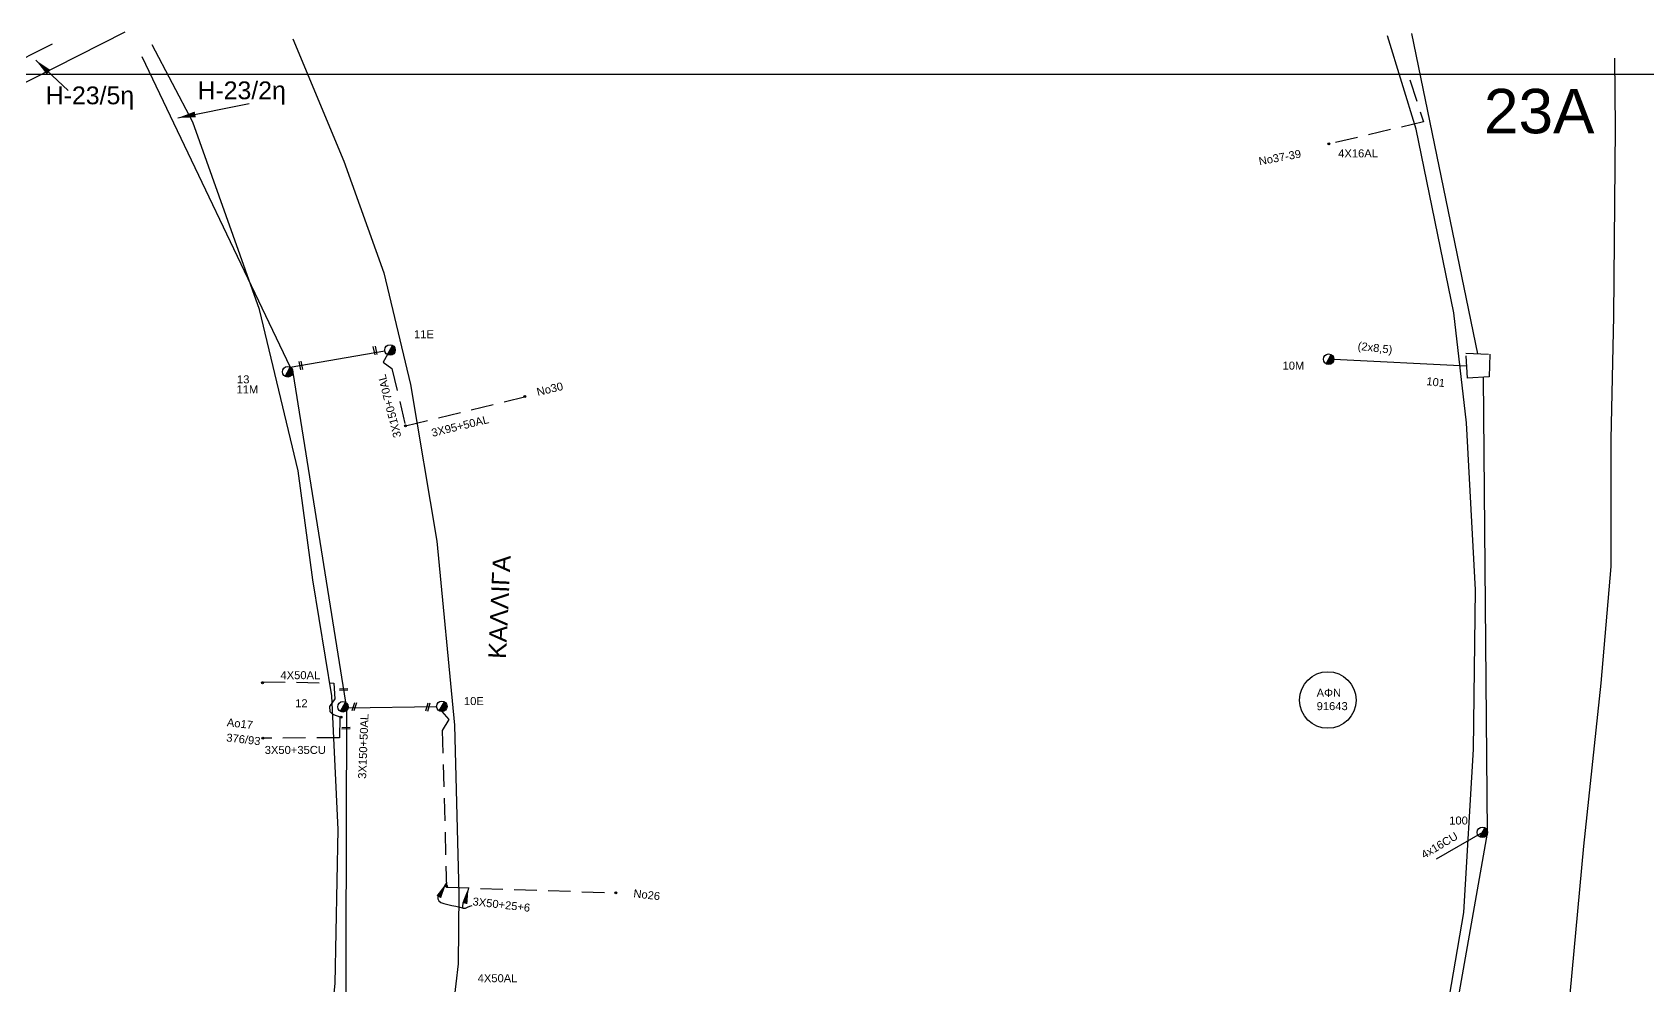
# Model space of a CAD drawing. Header units: millimetres. Extents: x 951 to 2109, y 727 to 2273.
# Drawn here: x 1665.7 to 1847.5, y 1132.7 to 1240 of the extents above; entities that cross this region are included whole.
import ezdxf

# ---------------------------------------------------------------- set-up
doc = ezdxf.new("R2010")
doc.units = ezdxf.units.MM
doc.linetypes.add('DASHED', pattern=[19.05, 12.7, -6.35])
for name, color, linetype in [('Άγνωστα', 7, 'Continuous'), ('Γυμνά εναέρια ΧΤ (3Φ)   3x50+35CU', 7, 'Continuous'), ('Επιγραφές - Σχήματα', 7, 'Continuous'), ('Καλώδια ΧΤ   3x150+50AL', 7, 'DASHED'), ('Καλώδια ΧΤ   3x150+70AL', 7, 'DASHED'), ('Μηχανική τομή', 7, 'Continuous'), ('Στύλος ΦΜ', 7, 'Continuous'), ('Στύλος ΦΜ @ 1', 7, 'Continuous'), ('Συνδέσεις', 7, 'Continuous'), ('Συνεστραμμένα ΧΤ   3x70+54.6+25 AL', 7, 'SYN_LINE'), ('Υπόβαθρο ΔΕΗ', 7, 'Continuous'), ('Υπόγεια καλώδια Παροχών ΧΤ   4x16AL', 7, 'DASHED'), ('Υπόγεια καλώδια Παροχών ΧΤ   4x50AL', 7, 'DASHED')]:
    doc.layers.add(name, color=color, linetype=linetype)
doc.styles.get("Standard").update_dxf_attribs({"font": 'arial.ttf'})
doc.linetypes.add('SYN_LINE', pattern='A,0.5,-0.0001,["/\\/\\/\\/",Standard,S=0.1,R=0,X=0,Y=-0.05],-0.25', length=0.7501)
doc.dimstyles.new('ISO-25', dxfattribs={"dimtxt": 2.5, "dimasz": 2.5, "dimexe": 1.25, "dimexo": 0.625, "dimtad": 1, "dimtxsty": 'Standard', "dimcen": 2.5, "dimadec": 0, "dimazin": 0, "dimtfac": 1, "dimtmove": 0, "dimatfit": 3, "dimfxl": 1, "dimarcsym": 0})

# ---------------------------------------------------------------- blocks, each defined once
blk = doc.blocks.new('ΥΠΑΡΧΩΝ ΤΣΙΜΕΝΤΕΝΙΟΣ ΣΤΥΛΟΣ')
at = {"layer": 'Στύλος ΦΜ'}
blk.add_hatch(color=7, dxfattribs=at).paths.add_polyline_path([(-1.29, -2.28, 0.574793), (2.62, 0, 0.268822), (1.3, 2.27)])
at = {"layer": 'Στύλος ΦΜ', "color": 7}
blk.add_line((-1.29, -2.28), (1.3, 2.27), dxfattribs=at)
blk.add_circle((0, 0), 2.62, dxfattribs=at)
at = {"layer": 'Στύλος ΦΜ', "flags": 4}
for tag, p in [('ΑΡΙΘΜΟΣ', (-4.68, 8.05)), ('ΤΥΠΟΣ', (-4.91, 3.03))]:
    blk.add_attdef(tag, p, '', height=4, dxfattribs=at)
blk = doc.blocks.new('ΜΗΧΑΝΙΚΗ ΤΟΜΗ')
at = {"layer": 'Μηχανική τομή', "ltscale": 40}
for p, q in [((-1.89, 0.78), (1.89, 0.78)), ((1.89, 0), (-1.89, 0))]:
    blk.add_line(p, q, dxfattribs=at)
blk = doc.blocks.new('_ΣΥΝΔΕΣΗ')
at = {"layer": 'Συνδέσεις', "linetype": 'SYN_LINE', "ltscale": 40}
blk.add_hatch(color=256, dxfattribs=at).paths.add_polyline_path([(0.5, -0.01, 1), (-0.5, -0.01, 1)])
at = {"layer": 'Συνδέσεις'}
blk.add_circle((0, -0.01), 0.5, dxfattribs=at)

msp = doc.modelspace()

# ---------------------------------------------------------------- linework, layer by layer
at = {"layer": 'Άγνωστα', "color": 85}
msp.add_lwpolyline([(1812.149, 1203.203), (1827.1, 1202.447)], dxfattribs=at)
at = {"layer": 'Άγνωστα', "color": 27, "linetype": 'DASHED', "ltscale": 0.2}
for points in [[(1707.72, 1195.697), (1721.243, 1199.005)], [(1711.804, 1163.557), (1712.607, 1162.661), (1711.854, 1161.426), (1712.328, 1143.802)], [(1712.328, 1143.802), (1731.27, 1143.182)]]:
    msp.add_lwpolyline(points, dxfattribs=at)
at = {"layer": 'Γυμνά εναέρια ΧΤ (3Φ)   3x50+35CU', "color": 27, "linetype": 'DASHED', "ltscale": 0.2}
msp.add_lwpolyline([(1700.345, 1162.919), (1700.286, 1160.605), (1691.562, 1160.57)], dxfattribs=at)
at = {"layer": 'Επιγραφές - Σχήματα'}
msp.add_lwpolyline([(951.117, 1235.249), (1948.962, 1235.249), (1948.962, 730.759), (951.117, 730.759)], close=True, dxfattribs=at)
at = {"layer": 'Επιγραφές - Σχήματα', "linetype": 'DASHED', "ltscale": 0.2}
msp.add_lwpolyline([(1827.002, 1203.851), (1829.704, 1203.742), (1829.617, 1201.195), (1827.198, 1201.042), (1827.002, 1203.851)], dxfattribs=at)
at = {"layer": 'Επιγραφές - Σχήματα', "ltscale": 0.2}
msp.add_circle((1811.471, 1164.859), 3.18, dxfattribs=at)
at = {"layer": 'Καλώδια ΧΤ   3x150+70AL', "color": 27, "ltscale": 0.2}
msp.add_lwpolyline([(1705.686, 1203.714), (1705.194, 1202.871), (1706.19, 1202.155), (1707.72, 1195.697)], dxfattribs=at)
at = {"layer": 'Συνεστραμμένα ΧΤ   3x70+54.6+25 AL', "color": 85, "ltscale": 10}
msp.add_line((1828.854, 1149.976), (1823.657, 1146.977), dxfattribs=at)
at = {"layer": 'Συνεστραμμένα ΧΤ   3x70+54.6+25 AL', "color": 85, "ltscale": 20}
for points in [[(1828.353, 1203.797), (1820.909, 1239.802)], [(1829.443, 1149.976), (1828.978, 1201.154)], [(1820.876, 1101.468), (1829.434, 1149.873)]]:
    msp.add_lwpolyline(points, dxfattribs=at)
at = {"layer": 'Συνεστραμμένα ΧΤ   3x70+54.6+25 AL', "color": 5, "ltscale": 20}
msp.add_lwpolyline([(1640.418, 1224.771), (1668.008, 1238.673)], dxfattribs=at)
at = {"layer": 'Συνεστραμμένα ΧΤ   3x70+54.6+25 AL', "color": 27, "ltscale": 20}
for points in [[(1678.06, 1237.221), (1694.757, 1202.28)], [(1694.757, 1202.28), (1705.396, 1204.125)], [(1695.05, 1201.708), (1700.974, 1164.612)], [(1701.084, 1163.671), (1700.974, 1123.456)], [(1701.255, 1163.968), (1711.215, 1164.136)]]:
    msp.add_lwpolyline(points, dxfattribs=at)
at = {"layer": 'Υπόβαθρο ΔΕΗ'}
for points in [[(1676.142, 1239.952), (1652.533, 1227.994)], [(1822.554, 1116.452), (1826.774, 1140.956), (1827.87, 1159.33), (1828.07, 1177.256), (1827.079, 1196.026), (1825.635, 1208.406), (1821.419, 1229.048), (1818.176, 1239.547)], [(1695.029, 1239.228), (1700.776, 1225.478), (1705.266, 1212.911), (1708.277, 1200.342), (1711.228, 1182.723), (1713.223, 1162.032), (1713.733, 1143.096), (1713.644, 1135.197), (1712.319, 1123.928)], [(1774.274, 934.317), (1787.109, 970.61), (1810.749, 1038.412), (1829.86, 1092.93), (1835.729, 1114.65), (1838.509, 1129.328), (1840.262, 1148.437), (1842.198, 1166.764), (1843.345, 1179.86), (1843.349, 1194.153), (1843.651, 1208.033), (1843.832, 1229.217), (1843.772, 1237.063)]]:
    msp.add_lwpolyline(points, dxfattribs=at)
msp.add_lwpolyline([(1648.419, 1096.327), (1671.271, 1090.251), (1675.138, 1089.2), (1685.15, 1089.554), (1690.353, 1090.622, 0.2256217), (1695.075, 1095.73), (1697.869, 1114.196), (1699.809, 1132.971), (1700.151, 1150.309), (1699.413, 1165.331), (1697.311, 1178.384), (1695.66, 1190.628), (1691.284, 1208.769), (1683.782, 1229.864), (1679.238, 1238.547)], format="xyb", dxfattribs=at)
at = {"layer": 'Υπόγεια καλώδια Παροχών ΧΤ   4x16AL', "color": 85, "ltscale": 0.2}
msp.add_lwpolyline([(1820.681, 1234.624), (1822.223, 1229.877), (1811.689, 1227.404)], dxfattribs=at)
at = {"layer": 'Υπόγεια καλώδια Παροχών ΧΤ   4x50AL', "color": 27, "ltscale": 0.2}
msp.add_lwpolyline([(1691.642, 1166.92), (1699.66, 1166.773), (1699.775, 1164.998), (1699.15, 1164.127), (1699.2, 1163.585), (1699.514, 1163.265), (1700.458, 1162.922)], dxfattribs=at)

# ---------------------------------------------------------------- block references
at = {"layer": 'Μηχανική τομή'}
for p, xscale, yscale, zscale, rotation in [((1696.03, 1202.491), 0.250000000000169, 0.250000000000169, 0.250000000000169, 102.0250673611316), ((1704.385, 1204.198), 0.250000000000169, 0.250000000000169, 0.250000000000169, 102.0250673611316), ((1700.758, 1166.137), 0.2500000000000845, 0.2500000000000845, 0.2500000000000845, 183.0026097095134), ((1701.877, 1164.14), 0.2500000000000814, 0.2500000000000814, 0.2500000000000814, 252.5144801128289), ((1710.135, 1164.095), 0.2500000000000814, 0.2500000000000814, 0.2500000000000814, 252.5144801128289), ((1701.025, 1161.785), 0.2500000000000845, 0.2500000000000845, 0.2500000000000845, 183.0026097095134)]:
    msp.add_blockref('ΜΗΧΑΝΙΚΗ ΤΟΜΗ', p, dxfattribs=dict(at, xscale=xscale, yscale=yscale, zscale=zscale, rotation=rotation))
at = {"layer": 'Στύλος ΦΜ @ 1', "ltscale": 40}
ref = msp.add_blockref('ΥΠΑΡΧΩΝ ΤΣΙΜΕΝΤΕΝΙΟΣ ΣΤΥΛΟΣ', (1705.977, 1204.226), dxfattribs=dict(at, xscale=0.2249999999999091, yscale=0.2249999999999091, zscale=0.2249999999999091))
ref.add_attrib('ΤΥΠΟΣ', '11E', (1708.675, 1205.55), dxfattribs={"layer": 'Στύλος ΦΜ', "height": 0.9, "flags": 4})
ref = msp.add_blockref('ΥΠΑΡΧΩΝ ΤΣΙΜΕΝΤΕΝΙΟΣ ΣΤΥΛΟΣ', (1811.56, 1203.192), dxfattribs=dict(at, xscale=0.2249999999999091, yscale=0.2249999999999091, zscale=0.2249999999999091))
ref.add_attrib('ΤΥΠΟΣ', '10M', (1806.374, 1202.016), dxfattribs={"layer": 'Στύλος ΦΜ', "height": 0.9, "flags": 4})
ref = msp.add_blockref('ΥΠΑΡΧΩΝ ΤΣΙΜΕΝΤΕΝΙΟΣ ΣΤΥΛΟΣ', (1694.464, 1201.769), dxfattribs=dict(at, xscale=0.2249999999999091, yscale=0.2249999999999091, zscale=0.2249999999999091))
ref.add_attrib('ΤΥΠΟΣ', '11M', (1688.707, 1199.339), dxfattribs={"layer": 'Στύλος ΦΜ', "height": 0.9, "flags": 4})
ref.add_attrib('ΑΡΙΘΜΟΣ', '13', (1688.761, 1200.471), dxfattribs={"layer": 'Στύλος ΦΜ', "height": 0.9, "flags": 4})
ref = msp.add_blockref('ΥΠΑΡΧΩΝ ΤΣΙΜΕΝΤΕΝΙΟΣ ΣΤΥΛΟΣ', (1700.681, 1164.101), dxfattribs=dict(at, xscale=0.2249999999999091, yscale=0.2249999999999091, zscale=0.2249999999999091))
ref.add_attrib('ΤΥΠΟΣ', '12', (1695.306, 1164.045), dxfattribs={"layer": 'Στύλος ΦΜ', "height": 0.9, "flags": 4})
ref = msp.add_blockref('ΥΠΑΡΧΩΝ ΤΣΙΜΕΝΤΕΝΙΟΣ ΣΤΥΛΟΣ', (1711.804, 1164.146), dxfattribs=dict(at, xscale=0.2249999999999091, yscale=0.2249999999999091, zscale=0.2249999999999091))
ref.add_attrib('ΤΥΠΟΣ', '10E', (1714.294, 1164.292), dxfattribs={"layer": 'Στύλος ΦΜ', "height": 0.9, "flags": 4})
ref = msp.add_blockref('ΥΠΑΡΧΩΝ ΤΣΙΜΕΝΤΕΝΙΟΣ ΣΤΥΛΟΣ', (1828.854, 1149.976), dxfattribs=dict(at, xscale=0.2249999999999091, yscale=0.2249999999999091, zscale=0.2249999999999091))
ref.add_attrib('ΤΥΠΟΣ', '100', (1825.122, 1150.859), dxfattribs={"layer": 'Στύλος ΦΜ', "height": 0.9, "flags": 4})
at = {"layer": 'Συνδέσεις', "xscale": 0.2249999999999091, "yscale": 0.2249999999999091, "zscale": 0.2249999999999091}
for p in [(1811.578, 1227.407), (1721.132, 1199.008), (1707.721, 1195.699), (1691.642, 1166.81), (1700.458, 1162.922), (1691.675, 1160.572), (1712.326, 1143.917), (1731.383, 1143.185)]:
    msp.add_blockref('_ΣΥΝΔΕΣΗ', p, dxfattribs=at)

# ---------------------------------------------------------------- texts
at = {"layer": 'Γυμνά εναέρια ΧΤ (3Φ)   3x50+35CU', "color": 7, "insert": (1691.881, 1159.696), "char_height": 0.9, "width": 84.18588, "attachment_point": 1}
msp.add_mtext('3X50+35CU', dxfattribs=at)
at = {"layer": 'Επιγραφές - Σχήματα', "color": 7, "width": 84.18588, "attachment_point": 1}
for s, insert, char_height in [('Η-23/5η', (1667.254, 1233.859), 2), ('Η-23/2η', (1684.318, 1234.426), 2), ('ΑΦΝ\\P91643', (1810.209, 1166.121), 0.9)]:
    msp.add_mtext(s, dxfattribs=dict(at, insert=insert, char_height=char_height))
at = {"layer": 'Επιγραφές - Σχήματα', "ltscale": 0.2, "insert": (1829.035, 1233.591), "char_height": 5, "width": 18.107, "attachment_point": 1}
msp.add_mtext('23Α', dxfattribs=at)
at = {"layer": 'Επιγραφές - Σχήματα', "color": 7, "width": 84.18588, "attachment_point": 1}
for s, insert, char_height, rotation in [('No37-39', (1803.619, 1225.877), 0.9, 10.65544), ('(2x8,5)', (1814.891, 1205.143), 0.9, 353.42768), ('101', (1822.619, 1201.177), 0.9, 353.42768), ('No30', (1722.387, 1199.916), 0.9, 13.78829), ('3X95+50AL', (1710.547, 1195.323), 0.9, 13.78829), ('ΚΑΛΛΙΓΑ', (1717.02, 1169.548), 2, 87.37456), ('Ao17', (1687.694, 1162.817), 0.9, 353.42768), ('376/93', (1687.628, 1161.104), 0.9, 353.42768), ('No26', (1733.422, 1143.575), 0.9, 353.42768), ('3X50+25+6', (1715.328, 1142.674), 0.9, 353.42768)]:
    msp.add_mtext(s, dxfattribs=dict(at, insert=insert, char_height=char_height, rotation=rotation))
at = {"layer": 'Επιγραφές - Σχήματα', "ltscale": 1.8, "insert": (1821.839, 1147.745), "char_height": 0.9, "attachment_point": 1, "rotation": 30.80737}
msp.add_mtext_dynamic_manual_height_columns('4x16CU', width=11.15475, gutter_width=12.5, heights=[0], dxfattribs=at)
at = {"layer": 'Καλώδια ΧΤ   3x150+50AL', "color": 7, "insert": (1702.38, 1156.023), "char_height": 0.9, "width": 84.18588, "attachment_point": 1, "rotation": 87.78607}
msp.add_mtext('3X150+50AL', dxfattribs=at)
at = {"layer": 'Καλώδια ΧΤ   3x150+70AL', "color": 7, "insert": (1706.385, 1194.267), "char_height": 0.9, "width": 84.18588, "attachment_point": 1, "rotation": 104.23754}
msp.add_mtext('3X150+70AL', dxfattribs=at)
at = {"layer": 'Υπόγεια καλώδια Παροχών ΧΤ   4x16AL', "color": 7, "insert": (1812.634, 1226.787), "char_height": 0.9, "width": 84.18588, "attachment_point": 1}
msp.add_mtext('4X16AL', dxfattribs=at)
at = {"layer": 'Υπόγεια καλώδια Παροχών ΧΤ   4x50AL', "color": 7, "char_height": 0.9, "width": 84.18588, "attachment_point": 1}
for insert in [(1693.652, 1168.104), (1715.832, 1134.02)]:
    msp.add_mtext('4X50AL', dxfattribs=dict(at, insert=insert))

# ---------------------------------------------------------------- leaders
at = {"layer": 'Επιγραφές - Σχήματα', "ltscale": 40}
for points in [[(1666.117, 1236.827), (1669.781, 1233.417)], [(1682.107, 1230.321), (1690.129, 1231.963)]]:
    msp.add_leader(points, dimstyle='ISO-25', override={"dimasz": 2, "dimtad": 0}, dxfattribs=at)
at = {"layer": 'Επιγραφές - Σχήματα', "path_type": 1}
for points in [[(1712.315, 1144.289), (1711.346, 1142.507), (1714.233, 1141.441)], [(1714.808, 1143.721), (1714.26, 1141.436), (1715.223, 1141.76)]]:
    msp.add_leader(points, dimstyle='ISO-25', override={"dimasz": 1.8, "dimgap": 0.625, "dimtad": 0}, dxfattribs=at)

doc.saveas('drawing.dxf')
